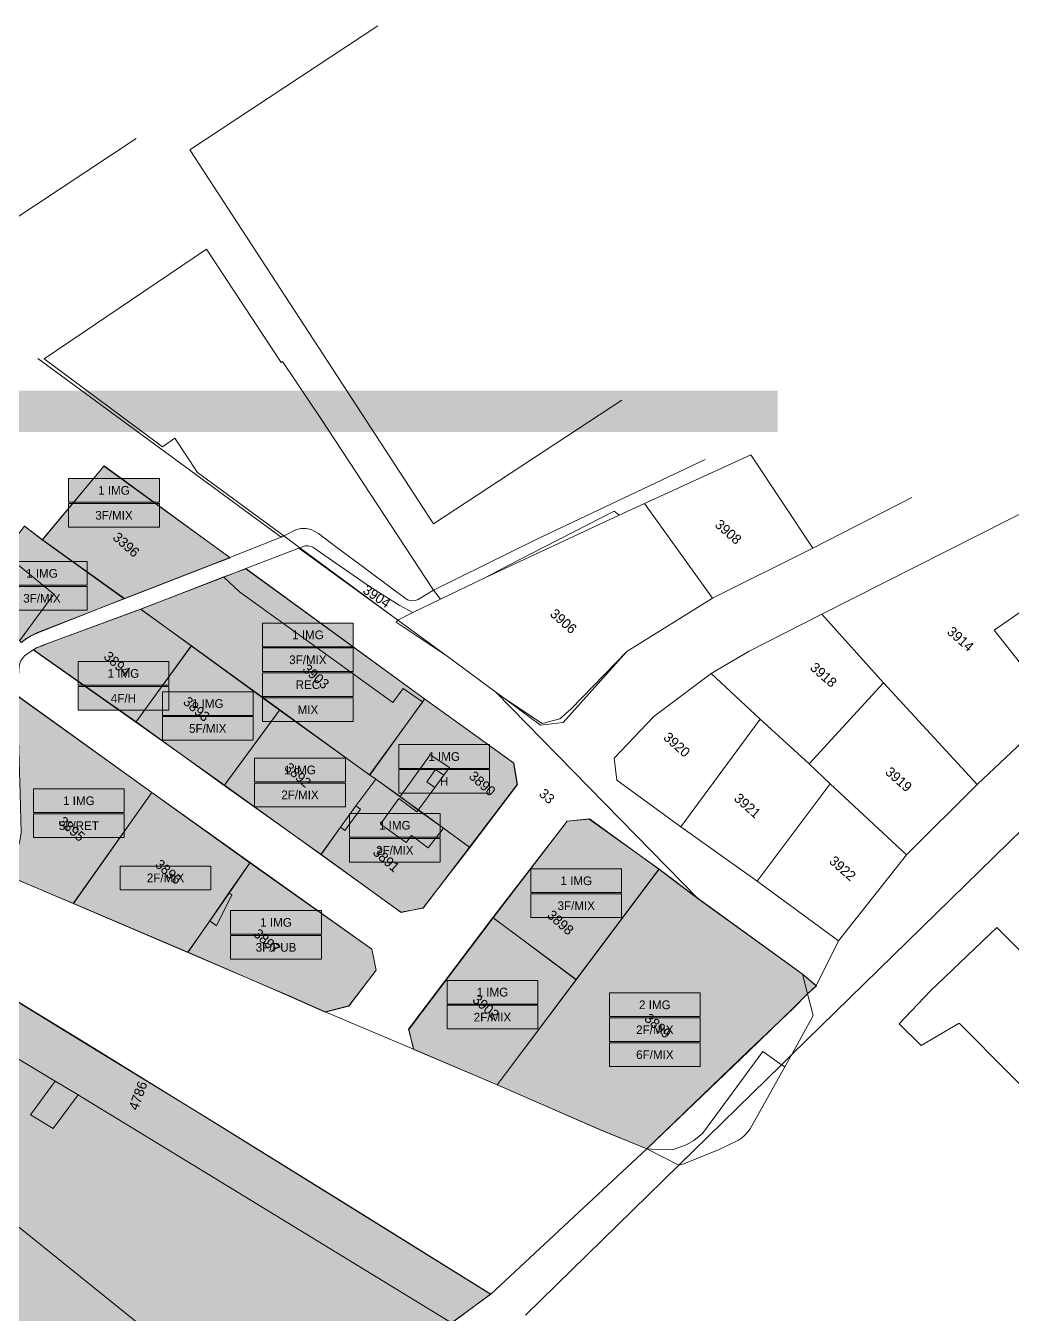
# Model space of a CAD drawing. Header units: metres. Extents: x -334141 to -333355, y -28195 to -27441.
# Drawn here: x -333773.5 to -333648.5, y -27603.9 to -27440.6 of the extents above; entities that cross this region are included whole.
import ezdxf
from ezdxf.enums import TextEntityAlignment as Align

# ---------------------------------------------------------------- set-up
doc = ezdxf.new("R2010")
doc.units = ezdxf.units.M
for name, color, linetype, lineweight, true_color in [('EB-11-PICTURES-PARCEL-COMMERCIAL', 7, 'CONTINUOUS', 18, 0x7c664f), ('EB-11-PICTURES-PARCEL-INDUSTRIAL', 7, 'CONTINUOUS', 18, 0x2b3529), ('EB-11-PICTURES-PARCEL-INSTITUTIONAL', 7, 'CONTINUOUS', 18, 0x626568), ('EB-11-PICTURES-PARCEL-MIXED', 7, 'CONTINUOUS', 18, 0x6f625b), ('EB-11-PICTURES-PARCEL-MULTIPLE', 7, 'CONTINUOUS', 18, 0x4a5a46), ('EB-11-PICTURES-PARCEL-RESIDENTIAL', 7, 'CONTINUOUS', 18, 0x4a5a46), ('EB-11-PICTURES-SCREENSHOT-COUNT', 7, 'CONTINUOUS', 18, 0x4a5a46), ('EB-11-PICTURES-TAG-COMMERCIAL', 7, 'CONTINUOUS', 18, 0x7c664f), ('EB-11-PICTURES-TAG-INSTITUTIONAL', 7, 'CONTINUOUS', 18, 0x626568), ('EB-11-PICTURES-TAG-MIXED', 7, 'CONTINUOUS', 18, 0x6f625b), ('EB-11-PICTURES-TAG-RECORDED', 7, 'CONTINUOUS', 18, 0x4a5a46), ('EB-11-PICTURES-TAG-RESIDENTIAL', 7, 'CONTINUOUS', 18, 0x4a5a46), ('EB-BASE-DIVIDING', 7, 'CONTINUOUS', 18, 0xc8bcac), ('EB-BASE-EASEMENTS', 7, 'CONTINUOUS', 18, 0x71806b), ('EB-BASE-ENCROACHED', 7, 'CONTINUOUS', 18, 0x725d47), ('EB-BASE-PARCEL-NUMBERS', 7, 'CONTINUOUS', 9, 0x8a8d90), ('EB-BASE-PARCELS', 7, 'CONTINUOUS', 18, 0x8a8d90), ('EB-BASE-SECTIONS', 7, 'CONTINUOUS', 9, 0xded8cf), ('EB-BASE-STRUCTURES', 7, 'CONTINUOUS', 18, 0x4e504d), ('EB-TITLE', 7, 'CONTINUOUS', 25, 0x151515)]:
    doc.layers.add(name, color=color, linetype=linetype, lineweight=lineweight, true_color=true_color)
doc.styles.add('OD-INTER', font='Inter.ttf')

msp = doc.modelspace()

# ---------------------------------------------------------------- hatches: boundary and pattern name
at = {"layer": 'EB-11-PICTURES-PARCEL-COMMERCIAL', "transparency": 33554656}
msp.add_hatch(color=256, dxfattribs=at).paths.add_polyline_path([(-333774.62, -27525.52), (-333757.56, -27537.78), (-333767.49, -27551.86), (-333776.07, -27548.22), (-333774.66, -27545.05), (-333774.25, -27543.96), (-333774.12, -27542.85), (-333774.23, -27537.96), (-333774.62, -27525.52)])
at = {"layer": 'EB-11-PICTURES-PARCEL-INDUSTRIAL', "transparency": 33554656}
msp.add_hatch(color=256, dxfattribs=at).paths.add_polyline_path([(-333802.46, -27658.63), (-333818.4, -27651.3), (-333823.33, -27649.13), (-333823.55, -27650.12), (-333824.55, -27649.75), (-333838.15, -27644.05), (-333849.91, -27638.98), (-333850.45, -27638.62), (-333850.52, -27638.07), (-333848.03, -27635.71), (-333846.81, -27635.09), (-333840.42, -27632.43), (-333837.79, -27631.3), (-333823.32, -27625.26), (-333820.4, -27624.03), (-333811.01, -27620.03), (-333802.83, -27616.66), (-333801.04, -27615.61), (-333799.89, -27614.54), (-333798.31, -27611.71), (-333797.39, -27609.41), (-333796.25, -27606.01), (-333793.77, -27595.89), (-333791.3, -27586.21), (-333787.1, -27569.7), (-333785.81, -27564.64), (-333781.58, -27560.02), (-333765.9, -27569.56), (-333750.13, -27579.33), (-333733.37, -27589.69), (-333714.62, -27601.35), (-333719.57, -27605.06), (-333721.48, -27606.77), (-333723.3, -27608.59), (-333738.33, -27622.71), (-333760.56, -27644.02), (-333783.27, -27665.64), (-333802.46, -27658.63)])
at = {"layer": 'EB-11-PICTURES-PARCEL-INSTITUTIONAL', "transparency": 33554656}
msp.add_hatch(color=256, dxfattribs=at).paths.add_polyline_path([(-333750.17, -27554.02), (-333747.73, -27550.56), (-333745.09, -27546.65), (-333729.65, -27557.63), (-333729.1, -27560.32), (-333732.59, -27564.86), (-333735.58, -27565.64), (-333739.86, -27563.71), (-333747.34, -27560.45), (-333752.99, -27558.03), (-333750.17, -27554.02)])
at = {"layer": 'EB-11-PICTURES-PARCEL-MIXED', "transparency": 33554656}
for points in [[(-333771.42, -27505.76), (-333763.59, -27496.38), (-333747.62, -27508.04), (-333750.06, -27508.96), (-333761.04, -27513.23), (-333771.42, -27505.76)], [(-333776.29, -27507.36), (-333776.2, -27507.26), (-333773.67, -27504.02), (-333771.42, -27505.76), (-333761.04, -27513.23), (-333772.02, -27517.51), (-333772.87, -27517.92), (-333773.53, -27518.34), (-333774.1, -27518.76), (-333774.28, -27518.54), (-333781.24, -27513.63), (-333778.33, -27509.96), (-333776.29, -27507.36)], [(-333748.36, -27536.88), (-333759.55, -27528.82), (-333752.55, -27519.19), (-333741.36, -27527.36), (-333748.36, -27536.88)], [(-333736.08, -27545.64), (-333748.36, -27536.88), (-333741.36, -27527.36), (-333729.98, -27535.53), (-333729.17, -27536.11), (-333731.69, -27539.47), (-333733.64, -27542.17), (-333736.08, -27545.64)], [(-333733.64, -27542.17), (-333731.69, -27539.47), (-333729.17, -27536.11), (-333726.1, -27538.33), (-333723.75, -27539.97), (-333720.59, -27542.3), (-333717.25, -27544.75), (-333723.17, -27552.42), (-333725.97, -27552.99), (-333736.08, -27545.64), (-333733.64, -27542.17)], [(-333757.56, -27537.78), (-333745.09, -27546.65), (-333747.73, -27550.56), (-333750.17, -27554.02), (-333752.99, -27558.03), (-333767.49, -27551.86), (-333757.56, -27537.78)], [(-333702.13, -27541.18), (-333693.28, -27547.48), (-333703.77, -27561.54), (-333714.33, -27553.62), (-333704.91, -27541.41), (-333702.13, -27541.18)], [(-333725.01, -27567.79), (-333714.33, -27553.62), (-333703.77, -27561.54), (-333713.78, -27574.84), (-333724.36, -27570.36), (-333725.01, -27567.79)]]:
    msp.add_hatch(color=256, dxfattribs=at).paths.add_polyline_path(points)
at = {"layer": 'EB-11-PICTURES-PARCEL-MULTIPLE', "transparency": 33554656}
for points in [[(-333745.63, -27509.45), (-333722.98, -27525.9), (-333723.27, -27526.33), (-333729.98, -27535.53), (-333741.36, -27527.36), (-333752.55, -27519.19), (-333758.96, -27514.53), (-333748.44, -27510.46), (-333745.63, -27509.45)], [(-333675.14, -27560.78), (-333673.34, -27562.28), (-333674.49, -27563.35), (-333676.31, -27565.18), (-333681.87, -27570.53), (-333694.81, -27582.95), (-333700.74, -27580.52), (-333713.78, -27574.84), (-333703.77, -27561.54), (-333693.28, -27547.48), (-333688.32, -27551.21), (-333675.14, -27560.78)]]:
    msp.add_hatch(color=256, dxfattribs=at).paths.add_polyline_path(points)
at = {"layer": 'EB-11-PICTURES-PARCEL-RESIDENTIAL', "transparency": 33554656}
for points in [[(-333759.55, -27528.82), (-333772.56, -27519.71), (-333772.09, -27519.39), (-333771.43, -27519.19), (-333770.77, -27518.88), (-333758.96, -27514.53), (-333752.55, -27519.19), (-333759.55, -27528.82)], [(-333729.98, -27535.53), (-333723.27, -27526.33), (-333722.98, -27525.9), (-333711.69, -27534.07), (-333711.23, -27536.75), (-333717.25, -27544.75), (-333720.59, -27542.3), (-333723.75, -27539.97), (-333726.1, -27538.33), (-333729.17, -27536.11), (-333729.98, -27535.53)]]:
    msp.add_hatch(color=256, dxfattribs=at).paths.add_polyline_path(points)
at = {"layer": 'EB-11-PICTURES-SCREENSHOT-COUNT', "transparency": 33554687}
for points in [[(-333768.09, -27500.99), (-333756.59, -27500.99), (-333756.59, -27497.99), (-333768.09, -27497.99)], [(-333777.22, -27511.51), (-333765.72, -27511.51), (-333765.72, -27508.51), (-333777.22, -27508.51)], [(-333743.52, -27519.3), (-333732.02, -27519.3), (-333732.02, -27516.3), (-333743.52, -27516.3)], [(-333766.9, -27524.19), (-333755.4, -27524.19), (-333755.4, -27521.19), (-333766.9, -27521.19)], [(-333756.21, -27528.01), (-333744.71, -27528.01), (-333744.71, -27525.01), (-333756.21, -27525.01)], [(-333726.26, -27534.72), (-333714.76, -27534.72), (-333714.76, -27531.72), (-333726.26, -27531.72)], [(-333744.52, -27536.42), (-333733.02, -27536.42), (-333733.02, -27533.42), (-333744.52, -27533.42)], [(-333772.54, -27540.33), (-333761.04, -27540.33), (-333761.04, -27537.33), (-333772.54, -27537.33)], [(-333732.51, -27543.44), (-333721.01, -27543.44), (-333721.01, -27540.44), (-333732.51, -27540.44)], [(-333709.52, -27550.47), (-333698.02, -27550.47), (-333698.02, -27547.47), (-333709.52, -27547.47)], [(-333747.56, -27555.75), (-333736.06, -27555.75), (-333736.06, -27552.75), (-333747.56, -27552.75)], [(-333720.14, -27564.59), (-333708.64, -27564.59), (-333708.64, -27561.59), (-333720.14, -27561.59)], [(-333699.56, -27566.19), (-333688.06, -27566.19), (-333688.06, -27563.19), (-333699.56, -27563.19)]]:
    msp.add_hatch(color=256, dxfattribs=at).paths.add_polyline_path(points)
at = {"layer": 'EB-11-PICTURES-TAG-COMMERCIAL', "transparency": 33554687}
msp.add_hatch(color=256, dxfattribs=at).paths.add_polyline_path([(-333772.54, -27543.49), (-333761.04, -27543.49), (-333761.04, -27540.49), (-333772.54, -27540.49)])
at = {"layer": 'EB-11-PICTURES-TAG-INSTITUTIONAL', "transparency": 33554687}
msp.add_hatch(color=256, dxfattribs=at).paths.add_polyline_path([(-333747.56, -27558.91), (-333736.06, -27558.91), (-333736.06, -27555.91), (-333747.56, -27555.91)])
at = {"layer": 'EB-11-PICTURES-TAG-MIXED', "transparency": 33554687}
for points in [[(-333768.09, -27504.15), (-333756.59, -27504.15), (-333756.59, -27501.15), (-333768.09, -27501.15)], [(-333777.22, -27514.67), (-333765.72, -27514.67), (-333765.72, -27511.67), (-333777.22, -27511.67)], [(-333743.52, -27522.46), (-333732.02, -27522.46), (-333732.02, -27519.46), (-333743.52, -27519.46)], [(-333743.52, -27528.78), (-333732.02, -27528.78), (-333732.02, -27525.78), (-333743.52, -27525.78)], [(-333756.21, -27531.17), (-333744.71, -27531.17), (-333744.71, -27528.17), (-333756.21, -27528.17)], [(-333744.52, -27539.58), (-333733.02, -27539.58), (-333733.02, -27536.58), (-333744.52, -27536.58)], [(-333732.51, -27546.6), (-333721.01, -27546.6), (-333721.01, -27543.6), (-333732.51, -27543.6)], [(-333761.56, -27550.1), (-333750.06, -27550.1), (-333750.06, -27547.1), (-333761.56, -27547.1)], [(-333709.52, -27553.63), (-333698.02, -27553.63), (-333698.02, -27550.63), (-333709.52, -27550.63)], [(-333720.14, -27567.75), (-333708.64, -27567.75), (-333708.64, -27564.75), (-333720.14, -27564.75)], [(-333699.56, -27569.35), (-333688.06, -27569.35), (-333688.06, -27566.35), (-333699.56, -27566.35)], [(-333699.56, -27572.51), (-333688.06, -27572.51), (-333688.06, -27569.51), (-333699.56, -27569.51)]]:
    msp.add_hatch(color=256, dxfattribs=at).paths.add_polyline_path(points)
at = {"layer": 'EB-11-PICTURES-TAG-RECORDED', "transparency": 33554687}
msp.add_hatch(color=256, dxfattribs=at).paths.add_polyline_path([(-333743.52, -27525.62), (-333732.02, -27525.62), (-333732.02, -27522.62), (-333743.52, -27522.62)])
at = {"layer": 'EB-11-PICTURES-TAG-RESIDENTIAL', "transparency": 33554687}
for points in [[(-333766.9, -27527.35), (-333755.4, -27527.35), (-333755.4, -27524.35), (-333766.9, -27524.35)], [(-333726.26, -27537.88), (-333714.76, -27537.88), (-333714.76, -27534.88), (-333726.26, -27534.88)]]:
    msp.add_hatch(color=256, dxfattribs=at).paths.add_polyline_path(points)

# ---------------------------------------------------------------- linework, layer by layer
at = {"layer": 'EB-11-PICTURES-PARCEL-COMMERCIAL'}
msp.add_lwpolyline([(-333774.62, -27525.52), (-333757.56, -27537.78), (-333767.49, -27551.86), (-333776.07, -27548.22), (-333774.66, -27545.05), (-333774.25, -27543.96), (-333774.12, -27542.85), (-333774.23, -27537.96), (-333774.62, -27525.52)], close=True, dxfattribs=at)
at = {"layer": 'EB-11-PICTURES-PARCEL-INDUSTRIAL'}
msp.add_lwpolyline([(-333796.25, -27606.01), (-333793.77, -27595.89), (-333791.3, -27586.21), (-333787.1, -27569.7), (-333785.81, -27564.64), (-333781.58, -27560.02), (-333765.9, -27569.56), (-333750.13, -27579.33), (-333733.37, -27589.69), (-333714.62, -27601.35), (-333719.57, -27605.06)], dxfattribs=at)
at = {"layer": 'EB-11-PICTURES-PARCEL-INSTITUTIONAL'}
msp.add_lwpolyline([(-333750.17, -27554.02), (-333747.73, -27550.56), (-333745.09, -27546.65), (-333729.65, -27557.63), (-333729.1, -27560.32), (-333732.59, -27564.86), (-333735.58, -27565.64), (-333739.86, -27563.71), (-333747.34, -27560.45), (-333752.99, -27558.03), (-333750.17, -27554.02)], close=True, dxfattribs=at)
at = {"layer": 'EB-11-PICTURES-PARCEL-MIXED'}
for points in [[(-333771.42, -27505.76), (-333763.59, -27496.38), (-333747.62, -27508.04), (-333750.06, -27508.96), (-333761.04, -27513.23), (-333771.42, -27505.76)], [(-333776.29, -27507.36), (-333776.2, -27507.26), (-333773.67, -27504.02), (-333771.42, -27505.76), (-333761.04, -27513.23), (-333772.02, -27517.51), (-333772.87, -27517.92), (-333773.53, -27518.34), (-333774.1, -27518.76), (-333774.28, -27518.54), (-333781.24, -27513.63), (-333778.33, -27509.96), (-333776.29, -27507.36)], [(-333748.36, -27536.88), (-333759.55, -27528.82), (-333752.55, -27519.19), (-333741.36, -27527.36), (-333748.36, -27536.88)], [(-333736.08, -27545.64), (-333748.36, -27536.88), (-333741.36, -27527.36), (-333729.98, -27535.53), (-333729.17, -27536.11), (-333731.69, -27539.47), (-333733.64, -27542.17), (-333736.08, -27545.64)], [(-333733.64, -27542.17), (-333731.69, -27539.47), (-333729.17, -27536.11), (-333726.1, -27538.33), (-333723.75, -27539.97), (-333720.59, -27542.3), (-333717.25, -27544.75), (-333723.17, -27552.42), (-333725.97, -27552.99), (-333736.08, -27545.64), (-333733.64, -27542.17)], [(-333757.56, -27537.78), (-333745.09, -27546.65), (-333747.73, -27550.56), (-333750.17, -27554.02), (-333752.99, -27558.03), (-333767.49, -27551.86), (-333757.56, -27537.78)], [(-333702.13, -27541.18), (-333693.28, -27547.48), (-333703.77, -27561.54), (-333714.33, -27553.62), (-333704.91, -27541.41), (-333702.13, -27541.18)], [(-333725.01, -27567.79), (-333714.33, -27553.62), (-333703.77, -27561.54), (-333713.78, -27574.84), (-333724.36, -27570.36), (-333725.01, -27567.79)]]:
    msp.add_lwpolyline(points, close=True, dxfattribs=at)
at = {"layer": 'EB-11-PICTURES-PARCEL-MULTIPLE'}
for points in [[(-333745.63, -27509.45), (-333722.98, -27525.9), (-333723.27, -27526.33), (-333729.98, -27535.53), (-333741.36, -27527.36), (-333752.55, -27519.19), (-333758.96, -27514.53), (-333748.44, -27510.46), (-333745.63, -27509.45)], [(-333675.14, -27560.78), (-333673.34, -27562.28), (-333674.49, -27563.35), (-333676.31, -27565.18), (-333681.87, -27570.53), (-333694.81, -27582.95), (-333700.74, -27580.52), (-333713.78, -27574.84), (-333703.77, -27561.54), (-333693.28, -27547.48), (-333688.32, -27551.21), (-333675.14, -27560.78)]]:
    msp.add_lwpolyline(points, close=True, dxfattribs=at)
at = {"layer": 'EB-11-PICTURES-PARCEL-RESIDENTIAL'}
for points in [[(-333759.55, -27528.82), (-333772.56, -27519.71), (-333772.09, -27519.39), (-333771.43, -27519.19), (-333770.77, -27518.88), (-333758.96, -27514.53), (-333752.55, -27519.19), (-333759.55, -27528.82)], [(-333729.98, -27535.53), (-333723.27, -27526.33), (-333722.98, -27525.9), (-333711.69, -27534.07), (-333711.23, -27536.75), (-333717.25, -27544.75), (-333720.59, -27542.3), (-333723.75, -27539.97), (-333726.1, -27538.33), (-333729.17, -27536.11), (-333729.98, -27535.53)]]:
    msp.add_lwpolyline(points, close=True, dxfattribs=at)
at = {"layer": 'EB-11-PICTURES-SCREENSHOT-COUNT'}
for points in [[(-333768.09, -27500.99), (-333756.59, -27500.99), (-333756.59, -27497.99), (-333768.09, -27497.99)], [(-333777.22, -27511.51), (-333765.72, -27511.51), (-333765.72, -27508.51), (-333777.22, -27508.51)], [(-333743.52, -27519.3), (-333732.02, -27519.3), (-333732.02, -27516.3), (-333743.52, -27516.3)], [(-333766.9, -27524.19), (-333755.4, -27524.19), (-333755.4, -27521.19), (-333766.9, -27521.19)], [(-333756.21, -27528.01), (-333744.71, -27528.01), (-333744.71, -27525.01), (-333756.21, -27525.01)], [(-333726.26, -27534.72), (-333714.76, -27534.72), (-333714.76, -27531.72), (-333726.26, -27531.72)], [(-333744.52, -27536.42), (-333733.02, -27536.42), (-333733.02, -27533.42), (-333744.52, -27533.42)], [(-333772.54, -27540.33), (-333761.04, -27540.33), (-333761.04, -27537.33), (-333772.54, -27537.33)], [(-333732.51, -27543.44), (-333721.01, -27543.44), (-333721.01, -27540.44), (-333732.51, -27540.44)], [(-333709.52, -27550.47), (-333698.02, -27550.47), (-333698.02, -27547.47), (-333709.52, -27547.47)], [(-333747.56, -27555.75), (-333736.06, -27555.75), (-333736.06, -27552.75), (-333747.56, -27552.75)], [(-333720.14, -27564.59), (-333708.64, -27564.59), (-333708.64, -27561.59), (-333720.14, -27561.59)], [(-333699.56, -27566.19), (-333688.06, -27566.19), (-333688.06, -27563.19), (-333699.56, -27563.19)]]:
    msp.add_lwpolyline(points, close=True, dxfattribs=at)
at = {"layer": 'EB-11-PICTURES-TAG-COMMERCIAL'}
msp.add_lwpolyline([(-333772.54, -27543.49), (-333761.04, -27543.49), (-333761.04, -27540.49), (-333772.54, -27540.49)], close=True, dxfattribs=at)
at = {"layer": 'EB-11-PICTURES-TAG-INSTITUTIONAL'}
msp.add_lwpolyline([(-333747.56, -27558.91), (-333736.06, -27558.91), (-333736.06, -27555.91), (-333747.56, -27555.91)], close=True, dxfattribs=at)
at = {"layer": 'EB-11-PICTURES-TAG-MIXED'}
for points in [[(-333768.09, -27504.15), (-333756.59, -27504.15), (-333756.59, -27501.15), (-333768.09, -27501.15)], [(-333777.22, -27514.67), (-333765.72, -27514.67), (-333765.72, -27511.67), (-333777.22, -27511.67)], [(-333743.52, -27522.46), (-333732.02, -27522.46), (-333732.02, -27519.46), (-333743.52, -27519.46)], [(-333743.52, -27528.78), (-333732.02, -27528.78), (-333732.02, -27525.78), (-333743.52, -27525.78)], [(-333756.21, -27531.17), (-333744.71, -27531.17), (-333744.71, -27528.17), (-333756.21, -27528.17)], [(-333744.52, -27539.58), (-333733.02, -27539.58), (-333733.02, -27536.58), (-333744.52, -27536.58)], [(-333732.51, -27546.6), (-333721.01, -27546.6), (-333721.01, -27543.6), (-333732.51, -27543.6)], [(-333761.56, -27550.1), (-333750.06, -27550.1), (-333750.06, -27547.1), (-333761.56, -27547.1)], [(-333709.52, -27553.63), (-333698.02, -27553.63), (-333698.02, -27550.63), (-333709.52, -27550.63)], [(-333720.14, -27567.75), (-333708.64, -27567.75), (-333708.64, -27564.75), (-333720.14, -27564.75)], [(-333699.56, -27569.35), (-333688.06, -27569.35), (-333688.06, -27566.35), (-333699.56, -27566.35)], [(-333699.56, -27572.51), (-333688.06, -27572.51), (-333688.06, -27569.51), (-333699.56, -27569.51)]]:
    msp.add_lwpolyline(points, close=True, dxfattribs=at)
at = {"layer": 'EB-11-PICTURES-TAG-RECORDED'}
msp.add_lwpolyline([(-333743.52, -27525.62), (-333732.02, -27525.62), (-333732.02, -27522.62), (-333743.52, -27522.62)], close=True, dxfattribs=at)
at = {"layer": 'EB-11-PICTURES-TAG-RESIDENTIAL'}
for points in [[(-333766.9, -27527.35), (-333755.4, -27527.35), (-333755.4, -27524.35), (-333766.9, -27524.35)], [(-333726.26, -27537.88), (-333714.76, -27537.88), (-333714.76, -27534.88), (-333726.26, -27534.88)]]:
    msp.add_lwpolyline(points, close=True, dxfattribs=at)
at = {"layer": 'EB-BASE-DIVIDING'}
for points in [[(-333741.17, -27505.4), (-333747.65, -27508.01)], [(-333673.38, -27562.28), (-333670.52, -27556.58)], [(-333714.61, -27601.36), (-333694.84, -27582.96)]]:
    msp.add_lwpolyline(points, dxfattribs=at)
at = {"layer": 'EB-BASE-EASEMENTS'}
msp.add_lwpolyline([(-333720.53, -27535.57), (-333721.59, -27534.85), (-333722.71, -27536.45), (-333721.69, -27537.15)], dxfattribs=at)
at = {"layer": 'EB-BASE-ENCROACHED'}
for points in [[(-333677.32, -27572.54), (-333681.52, -27580.01), (-333681.74, -27580.39), (-333682.03, -27580.81), (-333682.45, -27581.26), (-333682.85, -27581.6), (-333683.22, -27581.83), (-333685.68, -27583.02), (-333690.12, -27584.83), (-333690.78, -27585.03)], [(-333690.78, -27585.03), (-333694.84, -27582.96)]]:
    msp.add_lwpolyline(points, dxfattribs=at)
at = {"layer": 'EB-BASE-PARCELS'}
for points in [[(-333831.72, -27535.2), (-333824.94, -27526.11), (-333814.96, -27512.5), (-333785.21, -27471.89), (-333759.51, -27454.89)], [(-333741.17, -27505.4), (-333771.98, -27482.76)], [(-333721.84, -27512.12), (-333736.13, -27490.37), (-333740.99, -27483.17)], [(-333721.84, -27512.12), (-333708.83, -27505.72), (-333687.45, -27495.57)], [(-333695.12, -27501.16), (-333681.66, -27494.98)], [(-333681.66, -27494.98), (-333673.78, -27506.83)], [(-333771.41, -27505.74), (-333763.61, -27496.41)], [(-333747.65, -27508.01), (-333763.61, -27496.41)], [(-333673.78, -27506.83), (-333661.23, -27500.39)], [(-333698.34, -27502.63), (-333695.12, -27501.16)], [(-333695.12, -27501.16), (-333686.5, -27513.16)], [(-333638.11, -27508.4), (-333642.19, -27502.12), (-333645.06, -27501.22), (-333672.64, -27515.19)], [(-333715.35, -27510.58), (-333698.34, -27502.63)], [(-333771.41, -27505.74), (-333773.71, -27503.98)], [(-333740.83, -27505.27), (-333740.93, -27505.31), (-333741.17, -27505.4)], [(-333721.84, -27512.12), (-333723.82, -27513.31), (-333724.19, -27513.44), (-333724.68, -27513.51), (-333725.17, -27513.35), (-333726.54, -27512.37), (-333730.57, -27509.34), (-333734.28, -27506.59), (-333736.43, -27504.97), (-333737.35, -27504.43), (-333738, -27504.31), (-333738.66, -27504.32), (-333739.28, -27504.51), (-333740.79, -27505.25), (-333740.83, -27505.27)], [(-333760.99, -27513.21), (-333771.41, -27505.74)], [(-333745.63, -27509.41), (-333738.94, -27506.82)], [(-333738.94, -27506.82), (-333738.8, -27506.77)], [(-333726.37, -27515.93), (-333738.94, -27506.82)], [(-333738.8, -27506.77), (-333738.11, -27506.52), (-333737.74, -27506.52), (-333737.15, -27506.67), (-333735.76, -27507.65), (-333729.96, -27511.69), (-333726.2, -27514.03), (-333724.48, -27514.98)], [(-333686.5, -27513.16), (-333673.78, -27506.83)], [(-333747.65, -27508.01), (-333750.03, -27508.94), (-333760.99, -27513.21)], [(-333745.63, -27509.41), (-333748.41, -27510.48)], [(-333745.63, -27509.41), (-333722.99, -27525.93)], [(-333748.41, -27510.48), (-333758.97, -27514.53)], [(-333720.98, -27513.29), (-333715.35, -27510.58)], [(-333760.99, -27513.21), (-333772.01, -27517.55), (-333772.9, -27517.96), (-333773.55, -27518.36), (-333774.07, -27518.75)], [(-333724.48, -27514.98), (-333720.98, -27513.29)], [(-333697.36, -27519.91), (-333686.5, -27513.16)], [(-333758.97, -27514.53), (-333770.75, -27518.9), (-333771.45, -27519.16), (-333772.1, -27519.44), (-333772.58, -27519.72)], [(-333758.97, -27514.53), (-333752.53, -27519.21)], [(-333724.48, -27514.98), (-333726.37, -27515.93)], [(-333672.64, -27515.19), (-333681.85, -27519.85), (-333686.68, -27522.71)], [(-333664.83, -27523.87), (-333672.64, -27515.19)], [(-333720.14, -27520.52), (-333726.37, -27515.93)], [(-333676.45, -27570.98), (-333639.82, -27535.2), (-333620.48, -27516.97)], [(-333774.59, -27525.49), (-333774.34, -27521.72), (-333774.19, -27521.13), (-333773.66, -27520.46), (-333772.58, -27519.72)], [(-333759.58, -27528.86), (-333772.58, -27519.72)], [(-333759.58, -27528.86), (-333752.53, -27519.21)], [(-333752.53, -27519.21), (-333741.32, -27527.31)], [(-333712.75, -27525.96), (-333708.3, -27529.23), (-333705.42, -27528.9), (-333697.36, -27519.91)], [(-333713.94, -27525.07), (-333720.14, -27520.52)], [(-333690.51, -27542.12), (-333698.64, -27536.23), (-333698.95, -27533.43), (-333693.92, -27528.16), (-333686.68, -27522.71)], [(-333686.68, -27522.71), (-333680.46, -27528.5)], [(-333664.83, -27523.87), (-333674.26, -27534.16)], [(-333652.99, -27536.76), (-333664.83, -27523.87)], [(-333757.55, -27537.78), (-333774.59, -27525.49)], [(-333723.27, -27526.31), (-333729.94, -27535.58)], [(-333722.99, -27525.93), (-333723.27, -27526.31)], [(-333722.99, -27525.93), (-333711.73, -27534.04), (-333711.27, -27536.78), (-333717.28, -27544.71)], [(-333688.34, -27551.24), (-333713.94, -27525.07)], [(-333712.75, -27525.96), (-333713.94, -27525.07)], [(-333748.34, -27536.85), (-333741.32, -27527.31)], [(-333729.94, -27535.58), (-333741.32, -27527.31)], [(-333652.99, -27536.76), (-333642.89, -27527.25)], [(-333759.58, -27528.86), (-333748.34, -27536.85)], [(-333690.51, -27542.12), (-333680.46, -27528.5)], [(-333680.46, -27528.5), (-333674.26, -27534.16)], [(-333671.61, -27536.67), (-333674.26, -27534.16)], [(-333729.18, -27536.09), (-333731.7, -27539.47)], [(-333729.94, -27535.58), (-333729.18, -27536.09)], [(-333729.18, -27536.09), (-333726.08, -27538.31)], [(-333767.53, -27551.84), (-333757.55, -27537.78)], [(-333745.14, -27546.7), (-333757.55, -27537.78)], [(-333736.12, -27545.62), (-333748.34, -27536.85)], [(-333680.86, -27549.04), (-333671.61, -27536.67)], [(-333671.61, -27536.67), (-333661.93, -27545.68)], [(-333652.99, -27536.76), (-333661.93, -27545.68)], [(-333733.64, -27542.19), (-333731.7, -27539.47)], [(-333726.08, -27538.31), (-333723.78, -27540.01)], [(-333723.78, -27540.01), (-333720.61, -27542.31)], [(-333693.31, -27547.49), (-333702.09, -27541.14), (-333704.91, -27541.4), (-333714.3, -27553.66)], [(-333736.12, -27545.62), (-333733.64, -27542.19)], [(-333720.61, -27542.31), (-333717.28, -27544.71)], [(-333690.51, -27542.12), (-333680.86, -27549.04)], [(-333736.12, -27545.62), (-333726.01, -27552.97), (-333723.15, -27552.46), (-333717.28, -27544.71)], [(-333670.52, -27556.58), (-333661.93, -27545.68)], [(-333747.77, -27550.51), (-333745.14, -27546.7)], [(-333735.6, -27565.59), (-333732.6, -27564.81), (-333729.13, -27560.29), (-333729.69, -27557.65), (-333745.14, -27546.7)], [(-333703.77, -27561.49), (-333693.31, -27547.49)], [(-333693.31, -27547.49), (-333688.34, -27551.24)], [(-333776.05, -27548.22), (-333767.53, -27551.84)], [(-333680.86, -27549.04), (-333670.52, -27556.58)], [(-333747.77, -27550.51), (-333750.21, -27554.05)], [(-333752.99, -27558.06), (-333767.53, -27551.84)], [(-333688.34, -27551.24), (-333675.1, -27560.82)], [(-333750.21, -27554.05), (-333752.99, -27558.06)], [(-333714.3, -27553.66), (-333725, -27567.8), (-333724.4, -27570.32)], [(-333703.77, -27561.49), (-333714.3, -27553.66)], [(-333735.6, -27565.59), (-333739.84, -27563.69), (-333747.37, -27560.48), (-333752.99, -27558.06)], [(-333781.54, -27560.04), (-333765.9, -27569.62), (-333750.17, -27579.29), (-333733.4, -27589.67), (-333714.61, -27601.36)], [(-333675.1, -27560.82), (-333673.38, -27562.28)], [(-333713.81, -27574.83), (-333703.77, -27561.49)], [(-333673.38, -27562.28), (-333674.46, -27563.32)], [(-333694.84, -27582.96), (-333681.89, -27570.5), (-333676.3, -27565.14), (-333674.46, -27563.32)], [(-333735.6, -27565.59), (-333724.4, -27570.32)], [(-333713.81, -27574.83), (-333724.4, -27570.32)], [(-333677.77, -27572.28), (-333690.76, -27585.02), (-333690.78, -27585.03)], [(-333676.45, -27570.98), (-333677.77, -27572.28)], [(-333713.81, -27574.83), (-333700.7, -27580.53), (-333694.84, -27582.96)], [(-333690.78, -27585.03), (-333710.2, -27604.01)], [(-333714.61, -27601.36), (-333719.59, -27605)]]:
    msp.add_lwpolyline(points, dxfattribs=at)
at = {"layer": 'EB-BASE-SECTIONS'}
for points in [[(-333784.79, -27565.35), (-333769.79, -27574.36)], [(-333769.79, -27574.36), (-333766.88, -27576.1)], [(-333766.88, -27576.1), (-333766.41, -27576.38), (-333749.64, -27586.62), (-333719.59, -27605)]]:
    msp.add_lwpolyline(points, dxfattribs=at)
at = {"layer": 'EB-BASE-STRUCTURES'}
for points in [[(-333697.99, -27488.05), (-333721.84, -27503.75), (-333752.73, -27456.31), (-333728.93, -27440.6)], [(-333740.83, -27505.27), (-333751.74, -27497.22), (-333754.61, -27492.88), (-333756.2, -27493.99), (-333771.18, -27482.83), (-333750.61, -27468.93), (-333741.17, -27483.29), (-333740.99, -27483.17)], [(-333698.34, -27502.63), (-333698.97, -27502.13), (-333711.18, -27508.36), (-333715.35, -27510.58)], [(-333740.83, -27505.27), (-333738.8, -27506.77)], [(-333726.37, -27515.93), (-333738.8, -27506.77)], [(-333774.31, -27518.58), (-333769.95, -27512.65), (-333776.33, -27507.39)], [(-333638.11, -27508.4), (-333650.8, -27517.19), (-333642.89, -27527.25)], [(-333723.27, -27526.31), (-333725.7, -27524.62), (-333727.01, -27526.38), (-333746.42, -27512.36), (-333748.41, -27510.48)], [(-333721.84, -27512.12), (-333720.98, -27513.29)], [(-333726.37, -27515.93), (-333726.59, -27516.21), (-333720.14, -27520.52)], [(-333712.75, -27525.96), (-333708.07, -27529.02), (-333705.87, -27528.45), (-333704.44, -27527.2), (-333697.36, -27519.91)], [(-333726.08, -27538.31), (-333722.27, -27533), (-333719.84, -27534.63), (-333720.53, -27535.57)], [(-333720.53, -27535.57), (-333721.69, -27537.15)], [(-333721.69, -27537.15), (-333723.78, -27540.01)], [(-333733.64, -27542.19), (-333733.08, -27542.61), (-333731.12, -27539.91), (-333731.7, -27539.47)], [(-333723.78, -27540.01), (-333723.96, -27540.25), (-333726.23, -27538.53), (-333728.59, -27541.8), (-333725.33, -27544.11), (-333724.65, -27543.25), (-333722.54, -27544.78), (-333720.61, -27542.31)], [(-333747.77, -27550.51), (-333747.41, -27550.76), (-333749.34, -27554.67), (-333750.21, -27554.05)], [(-333636.02, -27586.36), (-333655.26, -27567), (-333660.07, -27569.87), (-333662.85, -27567.11), (-333658.94, -27562.97), (-333650.47, -27554.91), (-333627.61, -27577.82)], [(-333675.1, -27560.82), (-333674.46, -27563.32)], [(-333674.46, -27563.32), (-333673.77, -27566.04), (-333676.45, -27570.98)], [(-333677.77, -27572.28), (-333680.14, -27570.62), (-333687.79, -27581), (-333688.87, -27581.87), (-333689.86, -27582.43), (-333691.56, -27583.06), (-333694.23, -27582.98), (-333694.84, -27582.96)], [(-333677.32, -27572.54), (-333677.66, -27572.34), (-333677.77, -27572.28)], [(-333676.45, -27570.98), (-333677.32, -27572.54)], [(-333766.88, -27576.1), (-333770.04, -27580.38), (-333772.93, -27578.65), (-333769.79, -27574.36)], [(-333799.41, -27615.51), (-333795.4, -27618.66), (-333815.99, -27644.58), (-333812.98, -27646.94), (-333814.01, -27648.3), (-333809.84, -27651.63), (-333810.7, -27652.81), (-333809.49, -27653.8), (-333807.48, -27651.25), (-333796.24, -27660.22), (-333754.39, -27609.03), (-333787.59, -27582.25), (-333790.58, -27585.66)]]:
    msp.add_lwpolyline(points, dxfattribs=at)

# ---------------------------------------------------------------- texts
at = {"layer": 'EB-11-PICTURES-SCREENSHOT-COUNT', "true_color": 0xf4f2ed, "style": 'OD-INTER'}
for s, p in [('1 IMG', (-333762.34, -27499.49)), ('1 IMG', (-333771.47, -27510.01)), ('1 IMG', (-333737.77, -27517.8)), ('1 IMG', (-333761.15, -27522.69)), ('1 IMG', (-333750.46, -27526.51)), ('1 IMG', (-333720.51, -27533.22)), ('1 IMG', (-333738.77, -27534.92)), ('1 IMG', (-333766.79, -27538.83)), ('1 IMG', (-333726.76, -27541.94)), ('1 IMG', (-333703.77, -27548.97)), ('1 IMG', (-333741.81, -27554.25)), ('1 IMG', (-333714.39, -27563.09)), ('2 IMG', (-333693.81, -27564.69))]:
    msp.add_text(s, height=1.1, dxfattribs=at).set_placement(p, align=Align.MIDDLE_CENTER)
at = {"layer": 'EB-11-PICTURES-TAG-COMMERCIAL', "true_color": 0xf4f2ed, "style": 'OD-INTER'}
msp.add_text('5F/RET', height=1.1, dxfattribs=at).set_placement((-333766.79, -27541.99), align=Align.MIDDLE_CENTER)
at = {"layer": 'EB-11-PICTURES-TAG-INSTITUTIONAL', "true_color": 0xf4f2ed, "style": 'OD-INTER'}
msp.add_text('3F/PUB', height=1.1, dxfattribs=at).set_placement((-333741.81, -27557.41), align=Align.MIDDLE_CENTER)
at = {"layer": 'EB-11-PICTURES-TAG-MIXED', "true_color": 0xf4f2ed, "style": 'OD-INTER'}
for s, p in [('3F/MIX', (-333762.34, -27502.65)), ('3F/MIX', (-333771.47, -27513.17)), ('3F/MIX', (-333737.77, -27520.96)), ('MIX', (-333737.77, -27527.28)), ('5F/MIX', (-333750.46, -27529.67)), ('2F/MIX', (-333738.77, -27538.08)), ('2F/MIX', (-333726.76, -27545.1)), ('2F/MIX', (-333755.81, -27548.6)), ('3F/MIX', (-333703.77, -27552.13)), ('2F/MIX', (-333714.39, -27566.25)), ('2F/MIX', (-333693.81, -27567.85)), ('6F/MIX', (-333693.81, -27571.01))]:
    msp.add_text(s, height=1.1, dxfattribs=at).set_placement(p, align=Align.MIDDLE_CENTER)
at = {"layer": 'EB-11-PICTURES-TAG-RECORDED', "true_color": 0xf4f2ed, "style": 'OD-INTER'}
msp.add_text('REC', height=1.1, dxfattribs=at).set_placement((-333737.77, -27524.12), align=Align.MIDDLE_CENTER)
at = {"layer": 'EB-11-PICTURES-TAG-RESIDENTIAL', "true_color": 0xf4f2ed, "style": 'OD-INTER'}
for s, p in [('4F/H', (-333761.15, -27525.85)), ('H', (-333720.51, -27536.38))]:
    msp.add_text(s, height=1.1, dxfattribs=at).set_placement(p, align=Align.MIDDLE_CENTER)
at = {"layer": 'EB-BASE-PARCEL-NUMBERS', "style": 'OD-INTER'}
for s, rotation, p in [('3908', 318.6325, (-333686.31, -27503.99)), ('3396', 318.6325, (-333762.6, -27505.61)), ('3904', 326.1683, (-333730.93, -27512.41)), ('3906', 318.6325, (-333707.19, -27515.31)), ('3914', 318.6325, (-333656.89, -27517.56)), ('3894', 318.6325, (-333763.75, -27520.7)), ('3903', 318.6325, (-333738.55, -27522.3)), ('3918', 318.6325, (-333674.24, -27522.11)), ('3893', 318.6325, (-333753.68, -27526.44)), ('3920', 318.6325, (-333692.83, -27530.96)), ('3892', 318.6325, (-333740.85, -27534.81)), ('3919', 318.6325, (-333664.72, -27535.35)), ('3890', 318.6325, (-333717.48, -27535.88)), ('33', 318.6325, (-333708.59, -27538.1)), ('3921', 318.6325, (-333683.88, -27538.69)), ('3895', 318.6325, (-333769.5, -27541.64)), ('3891', 318.6325, (-333729.65, -27545.52)), ('3922', 318.6325, (-333671.82, -27546.63)), ('3896', 318.6325, (-333757.24, -27547.07)), ('3898', 318.6325, (-333707.57, -27553.5)), ('3897', 318.6325, (-333744.78, -27555.87)), ('3902', 318.6325, (-333717.03, -27564.19)), ('3899', 318.6325, (-333695.24, -27566.59)), ('4786', 69.9902, (-333759.35, -27578.17))]:
    msp.add_text(s, height=1.25, rotation=rotation, dxfattribs=at).set_placement(p)
at = {"layer": 'EB-TITLE', "insert": (-334059.11, -27487.72), "char_height": 3.5, "width": 380, "attachment_point": 1, "style": 'OD-INTER', "bg_fill": 1, "box_fill_scale": 1.25, "bg_fill_color": 0, "bg_fill_true_color": 16052973}
msp.add_mtext('ARC 531-13   ENTERING BEIRUT   —   11  PICTURES', dxfattribs=at)

doc.saveas('drawing.dxf')
